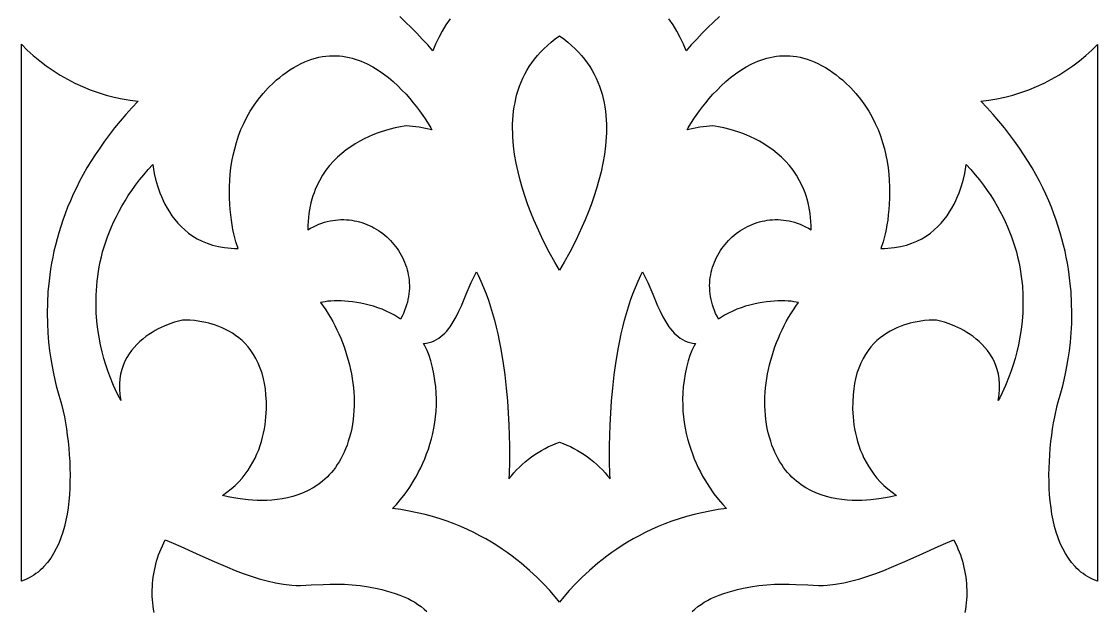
# Model space of a CAD drawing. Extents: x -350 to 350, y -780 to 780.
# Drawn here: x 190 to 270, y -349.3 to -305.6 of the extents above; entities that cross this region are included whole.
import ezdxf

# ---------------------------------------------------------------- set-up
doc = ezdxf.new("R2010")
doc.units = 0
doc.layers.add('LAYER_1', color=18, linetype='CONTINUOUS')

msp = doc.modelspace()

# ---------------------------------------------------------------- linework, layer by layer
at = {"layer": 'LAYER_1'}
for points in [[(221.869, -305.378), (221.56, -305.832), (221.277, -306.299), (221.021, -306.777), (220.793, -307.264), (220.596, -307.759), (220.204, -307.317), (219.803, -306.882), (219.394, -306.455), (218.977, -306.034), (218.551, -305.621), (218.118, -305.216)], [(241.887, -305.216), (241.453, -305.621), (241.028, -306.034), (240.61, -306.455), (240.201, -306.882), (239.8, -307.317), (239.408, -307.759), (239.211, -307.264), (238.983, -306.777), (238.727, -306.299), (238.444, -305.832), (238.136, -305.378)], [(199.854, -349.539), (199.815, -349.301), (199.783, -349.062), (199.757, -348.822), (199.738, -348.582), (199.726, -348.342), (199.721, -348.101), (199.723, -347.86), (199.732, -347.62), (199.748, -347.38), (199.771, -347.14), (199.8, -346.901), (199.836, -346.663), (199.88, -346.425), (199.93, -346.189), (199.987, -345.954), (200.05, -345.72), (200.121, -345.488), (200.199, -345.258), (200.283, -345.029), (200.374, -344.802), (200.472, -344.578), (200.577, -344.355), (200.689, -344.136), (201.266, -344.378), (201.843, -344.631), (202.995, -345.151), (204.149, -345.675), (205.309, -346.177), (205.893, -346.413), (206.481, -346.635), (207.072, -346.84), (207.667, -347.025), (208.268, -347.187), (208.874, -347.324), (209.486, -347.431), (210.105, -347.507), (210.411, -347.524), (210.753, -347.524), (211.535, -347.489), (212.441, -347.443), (212.938, -347.428), (213.462, -347.424), (214.012, -347.436), (214.588, -347.47), (215.187, -347.53), (215.808, -347.621), (216.451, -347.748), (216.78, -347.827), (217.113, -347.916), (217.452, -348.017), (217.795, -348.129), (218.142, -348.255), (218.494, -348.393), (218.747, -348.506), (218.995, -348.634), (219.237, -348.776), (219.474, -348.931), (219.705, -349.1), (219.929, -349.281), (220.147, -349.474)], [(239.857, -349.474), (240.075, -349.281), (240.299, -349.1), (240.53, -348.931), (240.767, -348.776), (241.009, -348.634), (241.258, -348.506), (241.511, -348.393), (241.862, -348.255), (242.21, -348.129), (242.553, -348.017), (242.891, -347.916), (243.225, -347.827), (243.554, -347.748), (244.196, -347.621), (244.818, -347.53), (245.417, -347.47), (245.992, -347.436), (246.542, -347.424), (247.067, -347.428), (247.563, -347.443), (248.47, -347.489), (249.252, -347.524), (249.593, -347.524), (249.9, -347.507), (250.518, -347.431), (251.13, -347.324), (251.736, -347.187), (252.337, -347.025), (252.933, -346.84), (253.524, -346.635), (254.111, -346.413), (254.695, -346.177), (255.856, -345.675), (257.01, -345.151), (258.162, -344.631), (258.738, -344.378), (259.316, -344.136), (259.427, -344.355), (259.532, -344.578), (259.63, -344.802), (259.721, -345.029), (259.806, -345.258), (259.883, -345.488), (259.954, -345.72), (260.018, -345.954), (260.075, -346.189), (260.125, -346.425), (260.168, -346.663), (260.204, -346.901), (260.234, -347.14), (260.256, -347.38), (260.272, -347.62), (260.281, -347.86), (260.283, -348.101), (260.278, -348.342), (260.266, -348.582), (260.247, -348.822), (260.222, -349.062), (260.189, -349.301), (260.15, -349.539)]]:
    msp.add_lwpolyline(points, dxfattribs=at)
for points in [[(230.319, -306.879), (230.619, -307.112), (230.901, -307.353), (231.166, -307.6), (231.414, -307.854), (231.647, -308.114), (231.864, -308.38), (232.065, -308.652), (232.251, -308.929), (232.423, -309.211), (232.58, -309.497), (232.724, -309.789), (232.854, -310.084), (232.97, -310.384), (233.074, -310.687), (233.165, -310.993), (233.244, -311.303), (233.312, -311.615), (233.368, -311.93), (233.413, -312.247), (233.447, -312.566), (233.471, -312.886), (233.485, -313.208), (233.49, -313.531), (233.485, -313.855), (233.471, -314.179), (233.419, -314.828), (233.336, -315.476), (233.225, -316.12), (233.088, -316.759), (232.93, -317.389), (232.752, -318.009), (232.557, -318.616), (232.349, -319.208), (232.131, -319.783), (231.904, -320.338), (231.673, -320.871), (231.44, -321.381), (231.209, -321.864), (230.76, -322.742), (230.35, -323.488), (230.002, -324.083), (229.654, -323.488), (229.245, -322.742), (228.796, -321.864), (228.564, -321.381), (228.331, -320.871), (228.1, -320.338), (227.874, -319.783), (227.655, -319.208), (227.447, -318.616), (227.253, -318.009), (227.075, -317.389), (226.916, -316.759), (226.78, -316.12), (226.668, -315.476), (226.585, -314.828), (226.533, -314.179), (226.52, -313.855), (226.515, -313.531), (226.519, -313.208), (226.533, -312.886), (226.557, -312.566), (226.592, -312.247), (226.637, -311.93), (226.693, -311.615), (226.76, -311.303), (226.839, -310.993), (226.93, -310.687), (227.034, -310.384), (227.151, -310.084), (227.281, -309.789), (227.424, -309.497), (227.581, -309.211), (227.753, -308.929), (227.939, -308.652), (228.141, -308.38), (228.357, -308.114), (228.59, -307.854), (228.839, -307.6), (229.104, -307.353), (229.386, -307.112), (229.685, -306.879), (230.002, -306.652)], [(190.43, -307.705), (190.88, -308.116), (191.352, -308.508), (191.843, -308.881), (192.353, -309.232), (192.878, -309.562), (193.419, -309.87), (193.973, -310.154), (194.539, -310.415), (195.114, -310.651), (195.698, -310.861), (196.289, -311.046), (196.885, -311.203), (197.484, -311.332), (198.085, -311.433), (198.686, -311.504), (198.214, -312.001), (197.764, -312.498), (197.334, -312.996), (196.924, -313.494), (196.535, -313.992), (196.164, -314.49), (195.813, -314.987), (195.48, -315.484), (195.165, -315.979), (194.868, -316.473), (194.588, -316.966), (194.325, -317.457), (194.079, -317.946), (193.848, -318.432), (193.633, -318.916), (193.433, -319.397), (193.247, -319.875), (193.076, -320.35), (192.918, -320.821), (192.774, -321.288), (192.643, -321.752), (192.524, -322.21), (192.417, -322.664), (192.321, -323.114), (192.237, -323.558), (192.164, -323.997), (192.101, -324.43), (192.047, -324.857), (191.968, -325.692), (191.923, -326.501), (191.909, -327.281), (191.922, -328.03), (191.959, -328.747), (192.016, -329.428), (192.09, -330.072), (192.177, -330.678), (192.274, -331.242), (192.377, -331.763), (192.482, -332.239), (192.588, -332.667), (192.782, -333.374), (192.932, -333.867), (193.01, -334.13), (193.186, -334.979), (193.266, -335.425), (193.339, -335.883), (193.405, -336.352), (193.463, -336.829), (193.512, -337.314), (193.552, -337.805), (193.582, -338.299), (193.601, -338.797), (193.61, -339.295), (193.606, -339.793), (193.59, -340.289), (193.56, -340.781), (193.517, -341.268), (193.459, -341.748), (193.385, -342.22), (193.296, -342.681), (193.19, -343.131), (193.067, -343.568), (192.926, -343.99), (192.767, -344.396), (192.588, -344.784), (192.389, -345.153), (192.17, -345.5), (191.929, -345.825), (191.667, -346.126), (191.527, -346.266), (191.382, -346.4), (191.23, -346.528), (191.073, -346.648), (190.91, -346.761), (190.741, -346.867), (190.566, -346.965), (190.384, -347.055), (190.196, -347.137), (190.002, -347.211), (190.002, -307.275)], [(270.001, -347.21), (269.808, -347.137), (269.62, -347.055), (269.439, -346.965), (269.263, -346.867), (269.094, -346.761), (268.931, -346.648), (268.774, -346.528), (268.623, -346.4), (268.477, -346.266), (268.338, -346.126), (268.075, -345.825), (267.835, -345.5), (267.615, -345.153), (267.417, -344.784), (267.238, -344.396), (267.078, -343.99), (266.937, -343.568), (266.814, -343.131), (266.708, -342.681), (266.619, -342.22), (266.546, -341.748), (266.488, -341.268), (266.444, -340.781), (266.415, -340.289), (266.398, -339.793), (266.395, -339.295), (266.403, -338.797), (266.422, -338.299), (266.452, -337.805), (266.492, -337.314), (266.542, -336.829), (266.6, -336.352), (266.665, -335.883), (266.738, -335.425), (266.818, -334.979), (266.994, -334.13), (267.072, -333.867), (267.222, -333.374), (267.417, -332.667), (267.522, -332.239), (267.628, -331.763), (267.731, -331.242), (267.828, -330.678), (267.915, -330.072), (267.988, -329.428), (268.045, -328.747), (268.082, -328.03), (268.095, -327.281), (268.081, -326.501), (268.036, -325.692), (267.957, -324.857), (267.904, -324.43), (267.841, -323.997), (267.767, -323.558), (267.683, -323.114), (267.588, -322.664), (267.481, -322.21), (267.362, -321.752), (267.23, -321.288), (267.086, -320.821), (266.929, -320.35), (266.757, -319.875), (266.572, -319.397), (266.372, -318.916), (266.156, -318.432), (265.926, -317.946), (265.679, -317.457), (265.416, -316.966), (265.136, -316.473), (264.839, -315.979), (264.524, -315.484), (264.192, -314.987), (263.84, -314.49), (263.47, -313.992), (263.08, -313.494), (262.67, -312.996), (262.241, -312.498), (261.79, -312.001), (261.318, -311.504), (261.92, -311.433), (262.521, -311.332), (263.12, -311.203), (263.715, -311.046), (264.306, -310.861), (264.89, -310.651), (265.466, -310.415), (266.031, -310.154), (266.585, -309.87), (267.126, -309.562), (267.652, -309.232), (268.161, -308.881), (268.653, -308.508), (269.124, -308.116), (269.575, -307.705), (270.001, -307.277)], [(213.389, -308.126), (213.634, -308.141), (213.876, -308.167), (214.115, -308.205), (214.351, -308.253), (214.584, -308.31), (214.813, -308.378), (215.039, -308.454), (215.262, -308.539), (215.696, -308.732), (216.116, -308.954), (216.52, -309.2), (216.908, -309.468), (217.28, -309.753), (217.635, -310.052), (217.972, -310.36), (218.291, -310.675), (218.591, -310.992), (218.871, -311.308), (219.132, -311.619), (219.372, -311.921), (219.591, -312.211), (219.962, -312.738), (220.242, -313.171), (220.425, -313.478), (220.507, -313.632), (220.034, -313.53), (219.558, -313.441), (219.079, -313.376), (218.839, -313.357), (218.598, -313.348), (218.458, -313.36), (218.182, -313.403), (217.792, -313.482), (217.306, -313.606), (216.745, -313.78), (216.442, -313.889), (216.129, -314.013), (215.806, -314.154), (215.477, -314.311), (215.144, -314.487), (214.809, -314.681), (214.476, -314.895), (214.146, -315.13), (213.822, -315.386), (213.507, -315.665), (213.203, -315.966), (212.912, -316.292), (212.638, -316.643), (212.382, -317.02), (212.146, -317.423), (211.935, -317.854), (211.838, -318.08), (211.749, -318.314), (211.667, -318.554), (211.592, -318.803), (211.524, -319.058), (211.465, -319.321), (211.414, -319.593), (211.372, -319.871), (211.339, -320.158), (211.315, -320.453), (211.301, -320.757), (211.296, -321.068), (211.5, -320.949), (211.705, -320.841), (211.91, -320.744), (212.116, -320.657), (212.322, -320.58), (212.528, -320.514), (212.734, -320.457), (212.94, -320.41), (213.145, -320.373), (213.349, -320.345), (213.553, -320.326), (213.755, -320.316), (213.957, -320.315), (214.157, -320.322), (214.355, -320.338), (214.551, -320.363), (214.746, -320.395), (214.938, -320.435), (215.128, -320.483), (215.315, -320.539), (215.5, -320.602), (215.682, -320.672), (215.86, -320.749), (216.036, -320.833), (216.207, -320.923), (216.375, -321.02), (216.54, -321.124), (216.7, -321.233), (216.856, -321.348), (217.007, -321.469), (217.154, -321.596), (217.296, -321.728), (217.433, -321.865), (217.565, -322.008), (217.692, -322.155), (217.813, -322.306), (217.928, -322.462), (218.037, -322.623), (218.14, -322.788), (218.237, -322.956), (218.327, -323.128), (218.411, -323.304), (218.488, -323.483), (218.558, -323.666), (218.62, -323.851), (218.675, -324.04), (218.723, -324.23), (218.762, -324.424), (218.794, -324.62), (218.817, -324.818), (218.833, -325.017), (218.839, -325.219), (218.837, -325.422), (218.826, -325.627), (218.806, -325.832), (218.776, -326.039), (218.737, -326.247), (218.688, -326.455), (218.63, -326.664), (218.561, -326.873), (218.482, -327.082), (218.393, -327.291), (218.293, -327.5), (218.182, -327.709), (218.037, -327.611), (217.74, -327.43), (217.436, -327.266), (217.126, -327.118), (216.812, -326.985), (216.496, -326.866), (216.178, -326.761), (215.86, -326.669), (215.544, -326.591), (215.231, -326.524), (214.923, -326.47), (214.62, -326.427), (214.325, -326.394), (214.038, -326.371), (213.762, -326.358), (213.498, -326.355), (213.246, -326.359), (213.009, -326.372), (212.788, -326.392), (212.585, -326.418), (212.4, -326.452), (212.236, -326.49), (212.429, -326.758), (212.617, -327.032), (212.797, -327.314), (212.971, -327.603), (213.138, -327.898), (213.298, -328.199), (213.45, -328.506), (213.595, -328.818), (213.733, -329.135), (213.862, -329.456), (213.983, -329.781), (214.096, -330.109), (214.201, -330.441), (214.296, -330.775), (214.383, -331.112), (214.461, -331.451), (214.529, -331.791), (214.588, -332.132), (214.637, -332.475), (214.676, -332.817), (214.705, -333.159), (214.724, -333.501), (214.733, -333.842), (214.73, -334.182), (214.717, -334.52), (214.692, -334.856), (214.657, -335.19), (214.609, -335.521), (214.55, -335.848), (214.479, -336.172), (214.396, -336.491), (214.301, -336.806), (214.204, -337.088), (214.1, -337.358), (213.989, -337.617), (213.871, -337.864), (213.747, -338.1), (213.617, -338.326), (213.481, -338.541), (213.34, -338.745), (213.194, -338.939), (213.042, -339.124), (212.886, -339.298), (212.726, -339.464), (212.561, -339.62), (212.392, -339.767), (212.22, -339.905), (212.045, -340.035), (211.684, -340.27), (211.314, -340.474), (210.936, -340.648), (210.552, -340.795), (210.164, -340.916), (209.774, -341.014), (209.386, -341.089), (208.999, -341.144), (208.618, -341.182), (208.244, -341.203), (207.879, -341.209), (207.525, -341.203), (207.185, -341.186), (206.86, -341.16), (206.266, -341.089), (205.76, -341.005), (205.36, -340.923), (204.944, -340.823), (205.279, -340.587), (205.592, -340.339), (205.882, -340.081), (206.152, -339.813), (206.401, -339.537), (206.631, -339.253), (206.842, -338.962), (207.035, -338.665), (207.21, -338.363), (207.368, -338.057), (207.51, -337.748), (207.637, -337.436), (207.748, -337.124), (207.846, -336.81), (207.931, -336.498), (208.002, -336.187), (208.062, -335.878), (208.111, -335.573), (208.149, -335.271), (208.177, -334.975), (208.207, -334.402), (208.205, -333.861), (208.178, -333.359), (208.13, -332.904), (208.069, -332.502), (207.998, -332.162), (207.886, -331.745), (207.754, -331.356), (207.603, -330.993), (207.436, -330.655), (207.254, -330.342), (207.058, -330.053), (206.85, -329.786), (206.631, -329.541), (206.403, -329.317), (206.167, -329.113), (205.924, -328.928), (205.677, -328.761), (205.426, -328.611), (205.173, -328.477), (204.92, -328.359), (204.668, -328.255), (204.418, -328.164), (204.172, -328.086), (203.932, -328.02), (203.698, -327.964), (203.258, -327.881), (202.863, -327.829), (202.524, -327.802), (202.255, -327.792), (201.969, -327.793), (201.867, -327.809), (201.664, -327.858), (201.377, -327.943), (201.022, -328.067), (200.615, -328.234), (200.173, -328.447), (199.944, -328.571), (199.712, -328.707), (199.479, -328.857), (199.248, -329.02), (199.02, -329.197), (198.797, -329.388), (198.582, -329.593), (198.376, -329.814), (198.182, -330.049), (198.001, -330.301), (197.835, -330.568), (197.687, -330.852), (197.559, -331.153), (197.452, -331.471), (197.369, -331.806), (197.312, -332.16), (197.282, -332.532), (197.282, -332.923), (197.314, -333.333), (197.379, -333.762), (197.275, -333.571), (197.087, -333.198), (196.84, -332.657), (196.56, -331.96), (196.415, -331.557), (196.272, -331.121), (196.132, -330.652), (196, -330.152), (195.879, -329.623), (195.771, -329.067), (195.681, -328.485), (195.61, -327.879), (195.562, -327.25), (195.541, -326.6), (195.549, -325.93), (195.59, -325.243), (195.624, -324.894), (195.666, -324.54), (195.719, -324.183), (195.782, -323.822), (195.855, -323.459), (195.939, -323.092), (196.035, -322.722), (196.142, -322.35), (196.261, -321.975), (196.393, -321.599), (196.537, -321.22), (196.695, -320.839), (196.867, -320.457), (197.052, -320.074), (197.252, -319.689), (197.467, -319.303), (197.697, -318.916), (197.943, -318.529), (198.204, -318.142), (198.483, -317.754), (198.777, -317.367), (199.09, -316.979), (199.419, -316.592), (199.767, -316.206), (199.809, -316.561), (199.87, -316.896), (199.966, -317.312), (200.103, -317.793), (200.287, -318.322), (200.399, -318.599), (200.525, -318.882), (200.666, -319.167), (200.823, -319.454), (200.996, -319.74), (201.186, -320.023), (201.395, -320.301), (201.622, -320.571), (201.869, -320.831), (202.136, -321.08), (202.424, -321.316), (202.735, -321.535), (203.068, -321.736), (203.424, -321.917), (203.805, -322.076), (204.211, -322.21), (204.642, -322.317), (205.1, -322.395), (205.586, -322.443), (205.839, -322.454), (206.099, -322.457), (205.942, -321.967), (205.793, -321.379), (205.724, -321.053), (205.66, -320.707), (205.603, -320.343), (205.554, -319.961), (205.514, -319.564), (205.483, -319.153), (205.464, -318.728), (205.457, -318.293), (205.464, -317.847), (205.485, -317.393), (205.522, -316.932), (205.576, -316.465), (205.648, -315.994), (205.739, -315.52), (205.851, -315.044), (205.984, -314.568), (206.14, -314.094), (206.319, -313.622), (206.524, -313.154), (206.754, -312.692), (207.012, -312.237), (207.299, -311.79), (207.615, -311.353), (207.962, -310.927), (208.34, -310.514), (208.752, -310.115), (208.971, -309.921), (209.198, -309.731), (209.434, -309.545), (209.679, -309.364), (209.959, -309.171), (210.237, -308.997), (210.513, -308.839), (210.786, -308.699), (211.058, -308.576), (211.327, -308.468), (211.594, -308.376), (211.858, -308.298), (212.12, -308.236), (212.379, -308.187), (212.636, -308.153), (212.89, -308.131), (213.141, -308.122)], [(247.115, -308.131), (247.369, -308.153), (247.625, -308.187), (247.885, -308.236), (248.146, -308.298), (248.411, -308.376), (248.677, -308.468), (248.947, -308.576), (249.218, -308.699), (249.492, -308.839), (249.768, -308.997), (250.045, -309.171), (250.325, -309.364), (250.57, -309.545), (250.807, -309.731), (251.034, -309.921), (251.252, -310.115), (251.664, -310.514), (252.043, -310.927), (252.39, -311.353), (252.706, -311.79), (252.992, -312.237), (253.25, -312.692), (253.481, -313.154), (253.685, -313.622), (253.865, -314.094), (254.021, -314.568), (254.154, -315.044), (254.265, -315.52), (254.356, -315.994), (254.428, -316.465), (254.482, -316.932), (254.519, -317.393), (254.54, -317.847), (254.547, -318.293), (254.54, -318.728), (254.521, -319.153), (254.491, -319.564), (254.45, -319.961), (254.401, -320.343), (254.344, -320.707), (254.281, -321.053), (254.212, -321.379), (254.062, -321.967), (253.905, -322.457), (254.166, -322.454), (254.419, -322.443), (254.904, -322.395), (255.362, -322.317), (255.794, -322.21), (256.199, -322.076), (256.58, -321.917), (256.937, -321.736), (257.27, -321.535), (257.58, -321.316), (257.868, -321.08), (258.136, -320.831), (258.382, -320.571), (258.61, -320.301), (258.818, -320.023), (259.009, -319.74), (259.182, -319.454), (259.338, -319.167), (259.479, -318.882), (259.605, -318.599), (259.717, -318.322), (259.902, -317.793), (260.039, -317.312), (260.135, -316.896), (260.196, -316.561), (260.237, -316.206), (260.585, -316.592), (260.915, -316.979), (261.227, -317.367), (261.522, -317.754), (261.8, -318.142), (262.062, -318.529), (262.307, -318.916), (262.537, -319.303), (262.752, -319.689), (262.952, -320.074), (263.138, -320.457), (263.309, -320.839), (263.467, -321.22), (263.612, -321.599), (263.743, -321.975), (263.863, -322.35), (263.97, -322.722), (264.065, -323.092), (264.149, -323.459), (264.223, -323.822), (264.285, -324.183), (264.338, -324.54), (264.381, -324.894), (264.414, -325.243), (264.455, -325.93), (264.463, -326.6), (264.442, -327.25), (264.394, -327.879), (264.324, -328.485), (264.233, -329.067), (264.125, -329.623), (264.004, -330.152), (263.872, -330.652), (263.733, -331.121), (263.589, -331.557), (263.445, -331.96), (263.165, -332.657), (262.918, -333.198), (262.73, -333.571), (262.625, -333.762), (262.691, -333.333), (262.722, -332.923), (262.722, -332.532), (262.692, -332.16), (262.635, -331.806), (262.552, -331.471), (262.445, -331.153), (262.317, -330.852), (262.169, -330.568), (262.004, -330.301), (261.823, -330.049), (261.628, -329.814), (261.422, -329.593), (261.207, -329.388), (260.984, -329.197), (260.756, -329.02), (260.525, -328.857), (260.292, -328.707), (260.06, -328.571), (259.831, -328.447), (259.389, -328.234), (258.983, -328.067), (258.628, -327.943), (258.341, -327.858), (258.138, -327.809), (258.035, -327.793), (257.749, -327.792), (257.48, -327.802), (257.142, -327.829), (256.746, -327.881), (256.306, -327.964), (256.072, -328.02), (255.832, -328.086), (255.586, -328.164), (255.336, -328.255), (255.084, -328.359), (254.831, -328.477), (254.578, -328.611), (254.327, -328.761), (254.08, -328.928), (253.838, -329.113), (253.601, -329.317), (253.373, -329.541), (253.154, -329.786), (252.946, -330.053), (252.75, -330.342), (252.568, -330.655), (252.401, -330.993), (252.251, -331.356), (252.118, -331.745), (252.006, -332.162), (251.936, -332.502), (251.874, -332.904), (251.827, -333.359), (251.8, -333.861), (251.798, -334.402), (251.827, -334.975), (251.855, -335.271), (251.893, -335.573), (251.942, -335.878), (252.002, -336.187), (252.074, -336.498), (252.158, -336.81), (252.256, -337.124), (252.368, -337.436), (252.494, -337.748), (252.637, -338.057), (252.795, -338.363), (252.97, -338.665), (253.162, -338.962), (253.373, -339.253), (253.603, -339.537), (253.852, -339.813), (254.122, -340.081), (254.413, -340.339), (254.725, -340.587), (255.06, -340.823), (254.645, -340.923), (254.244, -341.005), (253.739, -341.089), (253.145, -341.16), (252.82, -341.186), (252.48, -341.203), (252.126, -341.209), (251.761, -341.203), (251.386, -341.182), (251.005, -341.144), (250.619, -341.089), (250.23, -341.014), (249.841, -340.916), (249.453, -340.795), (249.068, -340.648), (248.69, -340.474), (248.32, -340.27), (247.96, -340.035), (247.784, -339.905), (247.612, -339.767), (247.443, -339.62), (247.279, -339.464), (247.118, -339.298), (246.962, -339.124), (246.811, -338.939), (246.664, -338.745), (246.523, -338.541), (246.387, -338.326), (246.257, -338.1), (246.133, -337.864), (246.016, -337.617), (245.905, -337.358), (245.8, -337.088), (245.703, -336.806), (245.608, -336.491), (245.525, -336.172), (245.454, -335.848), (245.395, -335.521), (245.348, -335.19), (245.312, -334.856), (245.288, -334.52), (245.274, -334.182), (245.272, -333.842), (245.28, -333.501), (245.299, -333.159), (245.328, -332.817), (245.367, -332.475), (245.416, -332.132), (245.475, -331.791), (245.544, -331.451), (245.621, -331.112), (245.708, -330.775), (245.804, -330.441), (245.908, -330.109), (246.021, -329.781), (246.142, -329.456), (246.272, -329.135), (246.409, -328.818), (246.554, -328.506), (246.707, -328.199), (246.866, -327.898), (247.033, -327.603), (247.207, -327.314), (247.388, -327.032), (247.575, -326.758), (247.769, -326.49), (247.604, -326.452), (247.42, -326.418), (247.216, -326.392), (246.995, -326.372), (246.758, -326.359), (246.507, -326.355), (246.242, -326.358), (245.966, -326.371), (245.68, -326.394), (245.384, -326.427), (245.082, -326.47), (244.773, -326.524), (244.46, -326.591), (244.144, -326.669), (243.827, -326.761), (243.509, -326.866), (243.192, -326.985), (242.878, -327.118), (242.568, -327.266), (242.264, -327.43), (241.967, -327.611), (241.823, -327.709), (241.712, -327.5), (241.612, -327.291), (241.522, -327.082), (241.444, -326.873), (241.375, -326.664), (241.316, -326.455), (241.267, -326.247), (241.228, -326.039), (241.199, -325.832), (241.179, -325.627), (241.167, -325.422), (241.165, -325.219), (241.172, -325.017), (241.187, -324.818), (241.21, -324.62), (241.242, -324.424), (241.282, -324.23), (241.329, -324.04), (241.384, -323.851), (241.447, -323.666), (241.516, -323.483), (241.593, -323.304), (241.677, -323.128), (241.767, -322.956), (241.864, -322.788), (241.967, -322.623), (242.077, -322.462), (242.192, -322.306), (242.313, -322.155), (242.439, -322.008), (242.571, -321.865), (242.708, -321.728), (242.85, -321.596), (242.997, -321.469), (243.149, -321.348), (243.305, -321.233), (243.465, -321.124), (243.629, -321.02), (243.797, -320.923), (243.969, -320.833), (244.144, -320.749), (244.323, -320.672), (244.504, -320.602), (244.689, -320.539), (244.876, -320.483), (245.066, -320.435), (245.259, -320.395), (245.453, -320.363), (245.65, -320.338), (245.848, -320.322), (246.048, -320.315), (246.249, -320.316), (246.452, -320.326), (246.655, -320.345), (246.86, -320.373), (247.065, -320.41), (247.27, -320.457), (247.476, -320.514), (247.682, -320.58), (247.888, -320.657), (248.094, -320.744), (248.299, -320.841), (248.504, -320.949), (248.708, -321.068), (248.704, -320.757), (248.689, -320.453), (248.665, -320.158), (248.632, -319.871), (248.59, -319.593), (248.539, -319.321), (248.48, -319.058), (248.413, -318.803), (248.338, -318.554), (248.255, -318.314), (248.166, -318.08), (248.07, -317.854), (247.858, -317.423), (247.623, -317.02), (247.367, -316.643), (247.092, -316.292), (246.801, -315.966), (246.497, -315.665), (246.182, -315.386), (245.858, -315.13), (245.528, -314.895), (245.195, -314.681), (244.861, -314.487), (244.528, -314.311), (244.199, -314.154), (243.876, -314.013), (243.562, -313.889), (243.259, -313.78), (242.698, -313.606), (242.213, -313.482), (241.822, -313.403), (241.547, -313.36), (241.406, -313.348), (241.165, -313.357), (240.925, -313.376), (240.446, -313.441), (239.97, -313.53), (239.497, -313.632), (239.579, -313.478), (239.762, -313.171), (240.042, -312.738), (240.414, -312.211), (240.633, -311.921), (240.873, -311.619), (241.133, -311.308), (241.414, -310.992), (241.714, -310.675), (242.032, -310.36), (242.37, -310.052), (242.724, -309.753), (243.096, -309.468), (243.484, -309.2), (243.889, -308.954), (244.308, -308.732), (244.743, -308.539), (244.965, -308.454), (245.191, -308.378), (245.42, -308.31), (245.653, -308.253), (245.889, -308.205), (246.128, -308.167), (246.37, -308.141), (246.616, -308.126), (246.864, -308.122)], [(236.376, -324.592), (236.569, -325.001), (236.936, -325.855), (237.299, -326.716), (237.49, -327.135), (237.69, -327.539), (237.905, -327.923), (238.138, -328.279), (238.262, -328.445), (238.391, -328.603), (238.527, -328.751), (238.67, -328.888), (238.82, -329.015), (238.978, -329.13), (239.143, -329.232), (239.317, -329.322), (239.501, -329.397), (239.693, -329.458), (239.896, -329.504), (240.109, -329.533), (240.014, -329.698), (239.844, -330.048), (239.696, -330.419), (239.571, -330.813), (239.445, -331.305), (239.343, -331.791), (239.264, -332.27), (239.207, -332.743), (239.172, -333.208), (239.156, -333.665), (239.16, -334.115), (239.182, -334.556), (239.221, -334.989), (239.276, -335.412), (239.346, -335.827), (239.429, -336.231), (239.526, -336.626), (239.634, -337.011), (239.754, -337.385), (239.883, -337.748), (240.02, -338.1), (240.166, -338.44), (240.318, -338.768), (240.476, -339.084), (240.638, -339.387), (240.804, -339.678), (241.142, -340.219), (241.482, -340.704), (241.816, -341.131), (242.135, -341.497), (242.43, -341.8), (241.799, -341.887), (241.183, -341.992), (240.585, -342.114), (240.003, -342.253), (239.437, -342.406), (238.888, -342.574), (238.354, -342.755), (237.837, -342.948), (237.336, -343.153), (236.85, -343.368), (236.381, -343.592), (235.927, -343.825), (235.489, -344.065), (235.066, -344.311), (234.659, -344.564), (234.267, -344.82), (233.89, -345.081), (233.528, -345.344), (233.182, -345.609), (232.85, -345.875), (232.231, -346.404), (231.671, -346.926), (231.169, -347.431), (230.724, -347.912), (230.336, -348.362), (230.002, -348.772), (229.669, -348.362), (229.28, -347.912), (228.835, -347.431), (228.333, -346.926), (227.773, -346.404), (227.154, -345.875), (226.823, -345.609), (226.476, -345.344), (226.114, -345.081), (225.738, -344.82), (225.346, -344.564), (224.938, -344.311), (224.516, -344.065), (224.077, -343.825), (223.623, -343.592), (223.154, -343.368), (222.669, -343.153), (222.167, -342.948), (221.65, -342.755), (221.117, -342.574), (220.567, -342.406), (220.002, -342.253), (219.419, -342.114), (218.821, -341.992), (218.206, -341.887), (217.574, -341.8), (217.87, -341.497), (218.189, -341.131), (218.522, -340.704), (218.862, -340.219), (219.2, -339.678), (219.366, -339.387), (219.529, -339.084), (219.686, -338.768), (219.838, -338.44), (219.984, -338.1), (220.122, -337.748), (220.251, -337.385), (220.37, -337.011), (220.478, -336.626), (220.575, -336.231), (220.659, -335.827), (220.729, -335.412), (220.783, -334.989), (220.822, -334.556), (220.844, -334.115), (220.848, -333.665), (220.833, -333.208), (220.797, -332.743), (220.741, -332.27), (220.662, -331.791), (220.56, -331.305), (220.433, -330.813), (220.308, -330.419), (220.16, -330.048), (219.991, -329.698), (219.896, -329.533), (220.109, -329.504), (220.311, -329.458), (220.504, -329.397), (220.687, -329.322), (220.861, -329.232), (221.027, -329.13), (221.184, -329.015), (221.334, -328.888), (221.477, -328.751), (221.613, -328.603), (221.743, -328.445), (221.867, -328.279), (222.099, -327.923), (222.314, -327.539), (222.515, -327.135), (222.705, -326.716), (223.069, -325.855), (223.435, -325.001), (223.628, -324.592), (223.832, -324.201), (223.952, -324.44), (224.161, -324.894), (224.357, -325.358), (224.54, -325.833), (224.712, -326.316), (224.873, -326.806), (225.022, -327.302), (225.16, -327.804), (225.289, -328.309), (225.407, -328.817), (225.516, -329.327), (225.616, -329.837), (225.789, -330.853), (225.93, -331.858), (226.043, -332.841), (226.129, -333.794), (226.192, -334.706), (226.236, -335.57), (226.263, -336.375), (226.277, -337.112), (226.28, -337.773), (226.275, -338.347), (226.256, -339.201), (226.243, -339.6), (226.424, -339.371), (226.613, -339.148), (226.812, -338.932), (227.019, -338.722), (227.235, -338.52), (227.458, -338.325), (227.688, -338.138), (227.924, -337.96), (228.167, -337.789), (228.416, -337.628), (228.67, -337.476), (228.929, -337.334), (229.192, -337.201), (229.459, -337.079), (229.729, -336.967), (230.002, -336.867), (230.276, -336.967), (230.546, -337.079), (230.813, -337.201), (231.076, -337.334), (231.334, -337.476), (231.588, -337.628), (231.837, -337.789), (232.08, -337.96), (232.317, -338.138), (232.547, -338.325), (232.77, -338.52), (232.985, -338.722), (233.192, -338.932), (233.391, -339.148), (233.581, -339.371), (233.761, -339.6), (233.749, -339.201), (233.729, -338.347), (233.725, -337.773), (233.728, -337.112), (233.741, -336.375), (233.768, -335.57), (233.812, -334.706), (233.875, -333.794), (233.962, -332.841), (234.074, -331.858), (234.215, -330.853), (234.389, -329.837), (234.488, -329.327), (234.597, -328.817), (234.716, -328.309), (234.844, -327.804), (234.983, -327.302), (235.132, -326.806), (235.292, -326.316), (235.464, -325.833), (235.648, -325.358), (235.844, -324.894), (236.052, -324.44), (236.172, -324.201)]]:
    msp.add_lwpolyline(points, close=True, dxfattribs=at)

doc.saveas('drawing.dxf')
